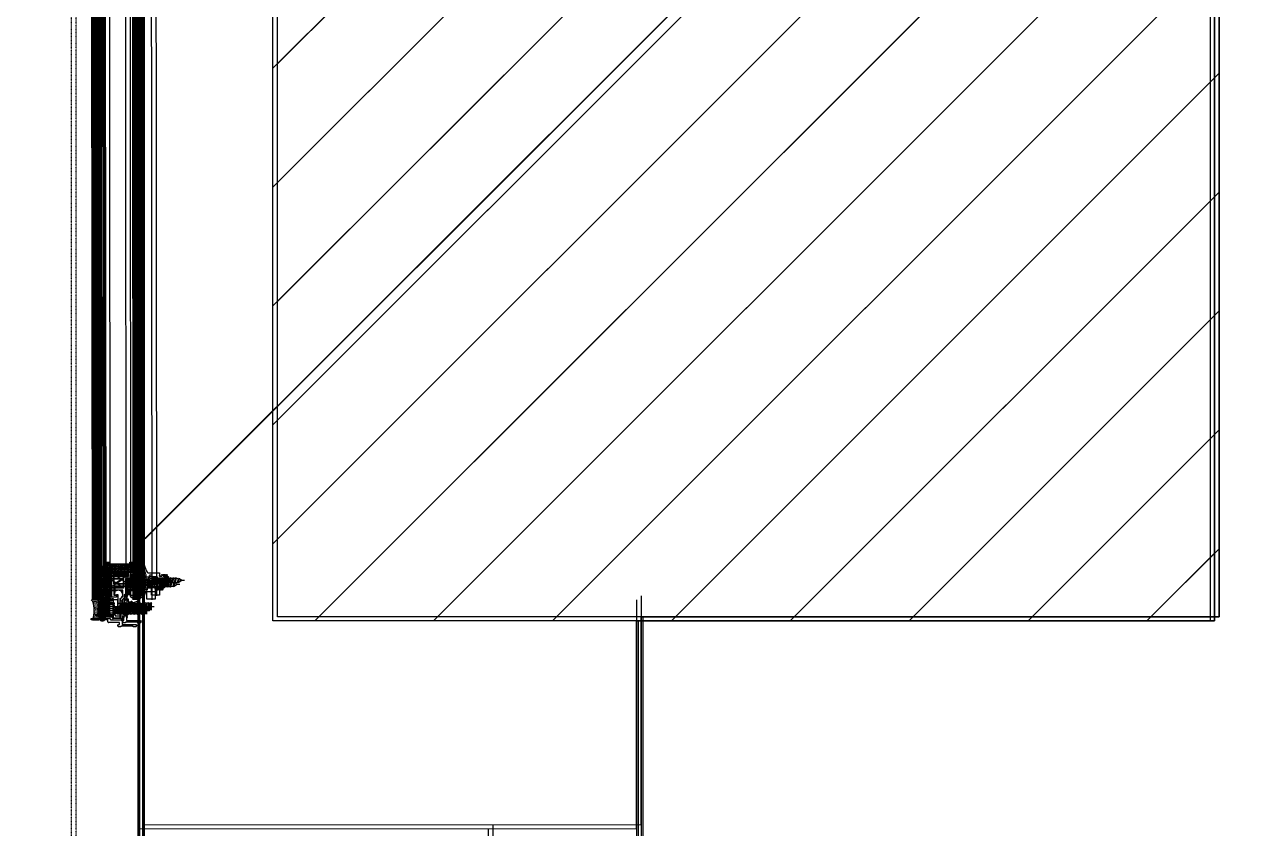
# Model space of a CAD drawing. Header units: inches. Extents: x 4821 to 127877, y 58012 to 433683.
# Drawn here: x 34344 to 35247, y 70521 to 71119 of the extents above; entities that cross this region are included whole.
import ezdxf

# ---------------------------------------------------------------- set-up
doc = ezdxf.new("R2010")
doc.units = ezdxf.units.IN
doc.header["$MEASUREMENT"] = 0
for name, pattern in [('$1$Center', [29.999999, 12, -6, 6, -6]), ('$1$DASHDOT', [25.4, 12.7, -6.35, 0, -6.35]), ('$1$DASHED', [19.05, 12.7, -6.35]), ('104-TYPICAL FLOOR$0$HIDDEN', [0.375, 0.25, -0.125])]:
    doc.linetypes.add(name, pattern=pattern)
for name, color, linetype in [('$1$ACC', 2, 'Continuous'), ('A-FURN-FIXD', 10, 'Continuous'), ('A-LIN-10', 8, 'Continuous'), ('A-WAL-CMU', 7, 'Continuous'), ('A-WALL', 53, 'Continuous'), ('A-WIN', 141, 'Continuous'), ('COL FISRT$0$COL GROUND$0$Cloums$0$A-COL-HAT', 8, 'Continuous'), ('COL FISRT$0$COL GROUND$0$Cloums$0$A-COL-RFC', 210, 'Continuous'), ('HA', 9, 'Continuous')]:
    doc.layers.add(name, color=color, linetype=linetype)

# ---------------------------------------------------------------- blocks, each defined once
blk = doc.blocks.new('COL FISRT')
at = {"layer": 'COL FISRT$0$COL GROUND$0$Cloums$0$A-COL-HAT'}
h = blk.add_hatch(dxfattribs=at)
h.set_pattern_fill('ANSI31', color=256, scale=500)
h.set_pattern_definition([(45, (1133289.88, -1550303.88), (-44.19417, 44.19417), [])])
h.paths.add_polyline_path([(1147002.91, -1535147.09), (1147702.91, -1535147.09), (1147702.91, -1535847.09), (1147002.91, -1535847.09)])
at = {"layer": 'COL FISRT$0$COL GROUND$0$Cloums$0$A-COL-RFC', "linetype": 'Continuous', "elevation": 0}
blk.add_lwpolyline([(1147702.91, -1535847.09), (1147002.91, -1535847.09), (1147002.91, -1535147.09), (1147702.91, -1535147.09)], close=True, dxfattribs=at)
blk = doc.blocks.new('$1$M6x25')
at = {"color": 2, "linetype": '$1$Center', "ltscale": 10}
blk.add_line((-7.77, 0), (26.88, 0), dxfattribs=at)
at = {"color": 71}
for p, q in [((-6, 4.5), (-6, -4.5)), ((0, 5), (-5.5, 5)), ((0, 5), (0, -5)), ((0.82, 2.34), (0, 2.34)), ((1.19, 3), (0.82, 2.34)), ((0.82, 2.34), (1.88, -2.34)), ((1.85, 2.34), (1.19, 3)), ((1.85, 2.34), (2.91, -2.34)), ((2.82, 2.34), (1.85, 2.34)), ((3.19, 3), (2.82, 2.34)), ((2.82, 2.34), (3.88, -2.34)), ((3.85, 2.34), (3.19, 3)), ((3.85, 2.34), (4.91, -2.34)), ((4.82, 2.34), (3.85, 2.34)), ((5.19, 3), (4.82, 2.34)), ((4.82, 2.34), (5.88, -2.34)), ((5.85, 2.34), (5.19, 3)), ((5.85, 2.34), (6.91, -2.34)), ((6.82, 2.34), (5.85, 2.34)), ((7.19, 3), (6.82, 2.34)), ((6.82, 2.34), (7.88, -2.34)), ((7.85, 2.34), (7.19, 3)), ((7.85, 2.34), (8.91, -2.34)), ((8.82, 2.34), (7.85, 2.34)), ((9.19, 3), (8.82, 2.34)), ((8.82, 2.34), (9.88, -2.34)), ((9.85, 2.34), (9.19, 3)), ((9.85, 2.34), (10.91, -2.34)), ((10.82, 2.34), (9.85, 2.34)), ((11.19, 3), (10.82, 2.34)), ((10.82, 2.34), (11.88, -2.34)), ((11.85, 2.34), (11.19, 3)), ((11.85, 2.34), (12.91, -2.34)), ((12.82, 2.34), (11.85, 2.34)), ((13.19, 3), (12.82, 2.34)), ((12.82, 2.34), (13.88, -2.34)), ((13.85, 2.34), (13.19, 3)), ((13.85, 2.34), (14.91, -2.34)), ((14.82, 2.34), (13.85, 2.34)), ((15.19, 3), (14.82, 2.34)), ((14.82, 2.34), (15.88, -2.34)), ((15.85, 2.34), (15.19, 3)), ((15.85, 2.34), (16.91, -2.34)), ((16.82, 2.34), (15.85, 2.34)), ((17.19, 3), (16.82, 2.34)), ((16.82, 2.34), (17.88, -2.34)), ((17.85, 2.34), (17.19, 3)), ((17.85, 2.34), (18.91, -2.34)), ((18.82, 2.34), (17.85, 2.34)), ((19.19, 3), (18.82, 2.34)), ((18.82, 2.34), (19.88, -2.34)), ((19.85, 2.34), (19.19, 3)), ((19.85, 2.34), (20.91, -2.34)), ((20.82, 2.34), (19.85, 2.34)), ((21.19, 3), (20.82, 2.34)), ((20.82, 2.34), (21.88, -2.34)), ((21.85, 2.34), (21.19, 3)), ((21.85, 2.34), (22.91, -2.34)), ((22.82, 2.34), (21.85, 2.34)), ((23.19, 3), (22.82, 2.34)), ((22.82, 2.34), (23.88, -2.34)), ((23.85, 2.34), (23.19, 3)), ((23.85, 2.34), (24.91, -2.34)), ((24.82, 2.34), (23.85, 2.34)), ((25, 2.66), (24.82, 2.34)), ((24.82, 2.34), (25, 1.56)), ((25, 2.66), (25, -2.34)), ((0, -5), (-5.5, -5)), ((1.88, -2.34), (0, -2.34)), ((1.88, -2.34), (2.54, -3)), ((2.54, -3), (2.91, -2.34)), ((2.91, -2.34), (3.88, -2.34)), ((3.88, -2.34), (4.54, -3)), ((4.54, -3), (4.91, -2.34)), ((4.91, -2.34), (5.88, -2.34)), ((5.88, -2.34), (6.54, -3)), ((6.54, -3), (6.91, -2.34)), ((6.91, -2.34), (7.88, -2.34)), ((7.88, -2.34), (8.54, -3)), ((8.54, -3), (8.91, -2.34)), ((8.91, -2.34), (9.88, -2.34)), ((9.88, -2.34), (10.54, -3)), ((10.54, -3), (10.91, -2.34)), ((10.91, -2.34), (11.88, -2.34)), ((11.88, -2.34), (12.54, -3)), ((12.54, -3), (12.91, -2.34)), ((12.91, -2.34), (13.88, -2.34)), ((13.88, -2.34), (14.54, -3)), ((14.54, -3), (14.91, -2.34)), ((14.91, -2.34), (15.88, -2.34)), ((15.88, -2.34), (16.54, -3)), ((16.54, -3), (16.91, -2.34)), ((16.91, -2.34), (17.88, -2.34)), ((17.88, -2.34), (18.54, -3)), ((18.54, -3), (18.91, -2.34)), ((18.91, -2.34), (19.88, -2.34)), ((19.88, -2.34), (20.54, -3)), ((20.54, -3), (20.91, -2.34)), ((20.91, -2.34), (21.88, -2.34)), ((21.88, -2.34), (22.54, -3)), ((22.54, -3), (22.91, -2.34)), ((22.91, -2.34), (23.88, -2.34)), ((23.88, -2.34), (24.54, -3)), ((24.54, -3), (24.91, -2.34)), ((24.91, -2.34), (25, -2.34))]:
    blk.add_line(p, q, dxfattribs=at)
at = {"color": 71, "linetype": '$1$DASHED', "ltscale": 100}
for p, q in [((-6, 2.89), (-3, 2.89)), ((-6, 1.44), (-3, 1.44)), ((-6, -1.44), (-3, -1.44)), ((-6, -2.89), (-3, -2.89))]:
    blk.add_line(p, q, dxfattribs=at)
at = {"color": 71}
for centre, start, end in [((-5.5, 4.5), 90, 180), ((-5.5, -4.5), 180, 270)]:
    blk.add_arc(centre, 0.5, start, end, dxfattribs=at)
at = {"color": 71, "linetype": '$1$DASHED', "ltscale": 100}
for centre, radius, start, end in [((-4.2, 2.17), 1.4, 329.0209, 30.9791), ((-8.11, 0), 5.31, 344.22219, 15.77781), ((-4.2, -2.17), 1.4, 329.0209, 30.9791)]:
    blk.add_arc(centre, radius, start, end, dxfattribs=at)
blk = doc.blocks.new('nn win')
for points in [[(1073782.32, -1333384.73, 0.506094), (1073772.73, -1333379.14), (1073772.73, -1333381.77), (1073761.42, -1333381.77), (1073761.42, -1333384.73)], [(1074343.15, -1333384.71, -0.506094), (1074352.73, -1333379.12), (1074352.73, -1333381.76), (1074364.05, -1333381.76), (1074364.05, -1333384.71)], [(1073782.32, -1333396.73, -0.506094), (1073772.73, -1333402.32), (1073772.73, -1333399.68), (1073761.42, -1333399.68), (1073761.42, -1333396.73)], [(1074343.15, -1333396.71, 0.506094), (1074352.73, -1333402.3), (1074352.73, -1333399.66), (1074364.05, -1333399.66), (1074364.05, -1333396.71)]]:
    blk.add_hatch(color=2).paths.add_polyline_path(points)
at = {"color": 2}
for p, q in [((1073652.73, -1333363.23, -517.49), (1073642.73, -1333363.23, -517.49)), ((1074472.73, -1333363.21, -517.49), (1074482.73, -1333363.21, -517.49)), ((1073642.73, -1333473.23, -517.49), (1073652.73, -1333473.23, -517.49)), ((1074482.73, -1333473.21, -517.49), (1074472.73, -1333473.21, -517.49))]:
    blk.add_line(p, q, dxfattribs=at)
for p, q in [((1074352.73, -1333363.21, 517.48), (1073772.73, -1333363.23, -517.49)), ((1073772.73, -1333418.23, -517.49), (1074352.73, -1333418.21, 517.48)), ((1074432.73, -1333473.21, 703.03), (1073692.73, -1333473.23, -517.49))]:
    blk.add_line(p, q)
at = {"color": 2, "elevation": 1034.97}
for points in [[(1073652.73, -1333473.23), (1073692.73, -1333473.23), (1073692.73, -1333363.23), (1073692.73, -1333363.23), (1073692.73, -1333363.23), (1073652.73, -1333363.23)], [(1074472.73, -1333473.21), (1074432.73, -1333473.21), (1074432.73, -1333363.21), (1074432.73, -1333363.21), (1074432.73, -1333363.21), (1074472.73, -1333363.21)]]:
    blk.add_lwpolyline(points, close=True, dxfattribs=at)
at = {"color": 2}
for points, elevation in [([(1073772.73, -1333384.73), (1073772.73, -1333363.23), (1073692.73, -1333363.23), (1073692.73, -1333418.23), (1073772.73, -1333418.23), (1073772.73, -1333396.73)], -517.49), ([(1074352.73, -1333384.71), (1074352.73, -1333363.21), (1074432.73, -1333363.21), (1074432.73, -1333418.21), (1074352.73, -1333418.21), (1074352.73, -1333396.71)], 517.48)]:
    blk.add_lwpolyline(points, dxfattribs=dict(at, elevation=elevation))
at = {"color": 9, "elevation": 1034.97}
for points in [[(1073657.73, -1333468.23), (1073687.73, -1333468.23), (1073687.73, -1333368.23), (1073657.73, -1333368.23)], [(1074467.73, -1333468.21), (1074437.73, -1333468.21), (1074437.73, -1333368.21), (1074467.73, -1333368.21)]]:
    blk.add_lwpolyline(points, close=True, dxfattribs=at)
at = {"color": 9}
for points, elevation in [([(1073768.23, -1333384.73), (1073768.23, -1333367.73), (1073697.23, -1333367.73), (1073697.23, -1333413.73), (1073768.23, -1333413.73), (1073768.23, -1333396.73)], -517.49), ([(1074357.23, -1333384.71), (1074357.23, -1333367.71), (1074428.23, -1333367.71), (1074428.23, -1333413.71), (1074357.23, -1333413.71), (1074357.23, -1333396.71)], 517.48)]:
    blk.add_lwpolyline(points, dxfattribs=dict(at, elevation=elevation))
at = {"color": 2, "elevation": 1034.97}
for points in [[(1073782.32, -1333384.73, 0.506094), (1073772.73, -1333379.14), (1073772.73, -1333381.77), (1073761.42, -1333381.77), (1073761.42, -1333384.73)], [(1074343.15, -1333384.71, -0.506094), (1074352.73, -1333379.12), (1074352.73, -1333381.76), (1074364.05, -1333381.76), (1074364.05, -1333384.71)], [(1073782.32, -1333396.73, -0.506094), (1073772.73, -1333402.32), (1073772.73, -1333399.68), (1073761.42, -1333399.68), (1073761.42, -1333396.73)], [(1074343.15, -1333396.71, 0.506094), (1074352.73, -1333402.3), (1074352.73, -1333399.66), (1074364.05, -1333399.66), (1074364.05, -1333396.71)]]:
    blk.add_lwpolyline(points, format="xyb", close=True, dxfattribs=at)
at = {"elevation": 1034.97}
blk.add_lwpolyline([(1073751.42, -1333396.73), (1074374.05, -1333396.71), (1074374.05, -1333384.71), (1073751.42, -1333384.73)], close=True, dxfattribs=at)
blk = doc.blocks.new('kr')
at = {"layer": 'A-LIN-10', "linetype": '104-TYPICAL FLOOR$0$HIDDEN', "ltscale": 0.4}
blk.add_line((1023757.47, -1333195.01), (1020421.59, -1333195.01, 0), dxfattribs=at)
blk = doc.blocks.new('$1$joint silicone 2')
h = blk.add_hatch()
h.set_pattern_fill('AR-SAND', color=11, scale=0.3)
h.set_pattern_definition([(37.5, (18049.9647, 8866.313), (-0.018898007, 0.578047131), [0, -0.456, 0, -0.51, 0, -0.4875]), (7.5, (18049.9647, 8866.313), (0.530933012, 0.84664382), [0, -0.246, 0, -0.411, 0, -0.1575]), (327.5, (18049.5957, 8866.313), (0.934242559, 0.001697716), [0, -0.15, 0, -0.54, 0, -0.705]), (317.5, (18049.5957, 8866.313), (0.90183798, 0.26330267), [0, -0.075, 0, -0.354, 0, -0.405])])
edge = h.paths.add_edge_path()
edge.add_line((-6.23, 1.18), (-6.21, 1.17))
edge.add_line((-6.21, 1.17), (-5.75, 0.91))
edge.add_line((-5.75, 0.91), (-5.19, 0.68))
edge.add_line((-5.19, 0.68), (-4.55, 0.49))
edge.add_line((-4.55, 0.49), (-3.83, 0.33))
edge.add_line((-3.83, 0.33), (-3.05, 0.21))
edge.add_line((-3.05, 0.21), (-2.21, 0.11))
edge.add_line((-2.21, 0.11), (-1.35, 0.05))
edge.add_line((-1.35, 0.05), (-0.45, 0.01))
edge.add_line((-0.45, 0.01), (0.45, -0.01))
edge.add_line((0.45, -0.01), (1.36, 0.01))
edge.add_line((1.36, 0.01), (2.25, 0.05))
edge.add_line((2.25, 0.05), (3.12, 0.11))
edge.add_line((3.12, 0.11), (3.95, 0.21))
edge.add_line((3.95, 0.21), (4.73, 0.33))
edge.add_line((4.73, 0.33), (5.45, 0.49))
edge.add_line((5.45, 0.49), (6.1, 0.68))
edge.add_line((6.1, 0.68), (6.66, 0.91))
edge.add_line((6.66, 0.91), (7.12, 1.17))
edge.add_line((7.12, 1.17), (7.13, 1.18))
edge.add_line((7.13, 1.18), (7.45, 0.83))
edge.add_line((7.45, 0.83), (7.45, -4.17))
edge.add_arc((0.45, -28.17), 25, 73.7398, 106.2602)
edge.add_line((-6.55, -4.17), (-6.55, 0.83))
edge.add_line((-6.55, 0.83), (-6.23, 1.18))
at = {"color": 11}
blk.add_lwpolyline([(-6.23, 1.18), (-6.21, 1.17), (-5.75, 0.91), (-5.19, 0.68), (-4.55, 0.49), (-3.83, 0.33), (-3.05, 0.21), (-2.21, 0.11), (-1.35, 0.05), (-0.45, 0.01), (0.45, -0.01), (1.36, 0.01), (2.25, 0.05), (3.12, 0.11), (3.95, 0.21), (4.73, 0.33), (5.45, 0.49), (6.1, 0.68), (6.66, 0.91), (7.12, 1.17), (7.13, 1.18), (7.45, 0.83), (7.45, -4.17, 0.142857), (-6.55, -4.17), (-6.55, 0.83)], format="xyb", close=True, dxfattribs=at)
blk = doc.blocks.new('$1$butile2')
h = blk.add_hatch(color=11)
h.dxf.hatch_style = 1
h.paths.add_polyline_path([(9.3, 0.2), (0, 0.2), (0, 0), (9.3, 0)])
at = {"color": 11}
blk.add_lwpolyline([(9.3, 0.2), (0, 0.2), (0, 0), (9.3, 0)], close=True, dxfattribs=at)
blk = doc.blocks.new('$1$inner silicone')
h = blk.add_hatch()
h.set_pattern_fill('DOTS', scale=4)
h.paths.add_polyline_path([(12.2, 0), (12.2, -0.2), (12.2, -4), (0, -4, 0.23607), (0, 0)])
at = {"color": 7}
blk.add_line((12.2, -0.2), (12.2, 0), dxfattribs=at)
blk.add_arc((-4, -2), 4.47, 333.43473, 26.56527, dxfattribs=at)
blk = doc.blocks.new('$1$outer silicone')
h = blk.add_hatch()
h.set_pattern_fill('DOTS', scale=4)
h.paths.add_polyline_path([(16.7, 0), (16.7, -5.8), (16.7, -6), (0, -6, 0.293351), (0, 0)])
at = {"color": 7}
blk.add_line((16.7, -5.8), (16.7, -6), dxfattribs=at)
blk.add_arc((-4.67, -3), 5.55, 327.30183, 32.69817, dxfattribs=at)
blk = doc.blocks.new('$1$GTSY500112')
at = {"layer": 'A-FURN-FIXD'}
blk.add_lwpolyline([(5.93, -11.75, 0.57735), (5.07, -11.75, -1), (4.2, -11.25), (4.49, -10.75, 0.965781), (3.64, -10.22, -0.138673), (1.56, -11.98, -1.037842), (1.37, -11.52, 0.283592), (2.23, -10.43, -0.584426), (2.31, -10.4, 1.39494), (2.44, -10), (1.75, -10, 0.111575), (1.32, -10.1, -0.09543), (-6.01, -12, -0.91232), (-6.08, -11.51, 0.076551), (-0.47, -9.14, 0.260148), (0, -8.29), (0, 0), (1.56, 0), (2.11, -0.24), (2.45, 0.05), (2.45, 1.67), (1.96, 1.89), (1.81, 2.1), (1.92, 2.38), (3.29, 3.53), (5.21, 3.03), (5.79, 3.03), (7.71, 3.53), (9.08, 2.38), (9.19, 2.1), (9.03, 1.89), (8.55, 1.67), (8.55, 0.05), (8.88, -0.24), (9.44, 0), (11, 0), (11, -8.29, 0.260148), (11.47, -9.14, 0.076551), (17.08, -11.51, -0.91232), (17, -12, -0.09543), (9.68, -10.1, 0.111575), (9.25, -10), (8.55, -10, 1.39494), (8.69, -10.4, -0.584426), (8.77, -10.43, 0.283592), (9.62, -11.52, -1.037842), (9.43, -11.98, -0.138673), (7.36, -10.22, 0.965781), (6.51, -10.75), (6.8, -11.25, -1)], format="xyb", close=True, dxfattribs=at)
for points in [[(4.13, -0.07), (3.64, 0.42), (3.64, 1.47), (4.13, 1.96), (6.87, 1.96), (7.36, 1.47), (7.36, 0.42), (6.87, -0.07)], [(4.01, -1.58), (4.5, -2.07), (4.5, -7.11), (4.01, -7.6), (3.19, -7.6), (2.7, -7.11), (2.7, -2.07), (3.19, -1.58)], [(7.81, -7.6), (6.99, -7.6), (6.5, -7.11), (6.5, -2.07), (6.99, -1.58), (7.81, -1.58), (8.3, -2.07), (8.3, -7.11)]]:
    blk.add_lwpolyline(points, close=True, dxfattribs=at)
blk = doc.blocks.new('$1$GTSY500502')
at = {"color": 151}
blk.add_lwpolyline([(-1.78, 2.38, -0.668179), (-2.07, 1.7), (-2.35, 1.7), (-2.35, 0), (-2.01, -0.29), (-1.68, 0), (0, 0), (0, -0.49), (-1, -0.49), (-1, -0.99), (1.91, -0.99, 0.15392), (2.48, -0.81, -0.807191), (2.77, -1.07, -0.191853), (2.18, -1.52, -0.072848), (0.68, -1.72), (0, -1.72), (0, -3), (-2.5, -3), (-2.5, -2.5, 0.414214), (-2.8, -2.2), (-8.2, -2.2, 0.414214), (-8.5, -2.5), (-8.5, -3), (-11, -3), (-11, -1.72), (-11.68, -1.72, -0.072848), (-13.18, -1.52, -0.191853), (-13.77, -1.07, -0.807191), (-13.48, -0.81, 0.15392), (-12.91, -0.99), (-10, -0.99), (-10, -0.49), (-11, -0.49), (-11, 0), (-9.32, 0), (-8.99, -0.29), (-8.65, 0), (-8.65, 1.7), (-8.93, 1.7, -0.668179), (-9.22, 2.38), (-7.8, 3.8), (-3.2, 3.8)], format="xyb", close=True, dxfattribs=at)
blk.add_lwpolyline([(-3.64, 0.49), (-4.13, 0), (-6.87, 0), (-7.36, 0.49), (-7.36, 1.47), (-6.87, 1.96), (-4.13, 1.96), (-3.64, 1.47)], close=True, dxfattribs=at)
blk = doc.blocks.new('$1$RHS4.2x22')
at = {"layer": 'A-FURN-FIXD', "linetype": '$1$DASHDOT'}
blk.add_line((4.78, 0), (-24, 0), dxfattribs=at)
at = {"layer": 'A-FURN-FIXD'}
for p, q in [((-22, 0), (-20.26, 1.09)), ((-19.72, -1.3), (-22, 0)), ((-19.98, 1.61), (-20.26, 1.09)), ((-19.72, -1.3), (-20.26, 1.09)), ((-19.45, 1.09), (-19.98, 1.61)), ((-18.23, 1.58), (-19.45, 1.09)), ((-18.91, -1.3), (-19.45, 1.09)), ((-17.85, 2.1), (-18.13, 1.58)), ((-17.42, -1.58), (-18.13, 1.58)), ((-17.33, 1.58), (-17.85, 2.1)), ((-16.14, 1.58), (-17.33, 1.58)), ((-16.61, -1.58), (-17.33, 1.58)), ((-15.85, 2.1), (-16.14, 1.58)), ((-15.42, -1.58), (-16.14, 1.58)), ((-15.33, 1.58), (-15.85, 2.1)), ((-14.61, -1.58), (-15.33, 1.58)), ((-14.14, 1.58), (-15.33, 1.58)), ((-13.85, 2.1), (-14.14, 1.58)), ((-13.43, -1.58), (-14.14, 1.58)), ((-13.33, 1.58), (-13.85, 2.1)), ((-12.62, -1.58), (-13.33, 1.58)), ((-12.14, 1.58), (-13.33, 1.58)), ((-11.86, 2.1), (-12.14, 1.58)), ((-11.43, -1.58), (-12.14, 1.58)), ((-11.33, 1.58), (-11.86, 2.1)), ((-10.62, -1.58), (-11.33, 1.58)), ((-10.15, 1.58), (-11.33, 1.58)), ((-9.86, 2.1), (-10.15, 1.58)), ((-9.43, -1.58), (-10.15, 1.58)), ((-9.86, 2.1), (-9.34, 1.58)), ((-8.62, -1.58), (-9.34, 1.58)), ((-8.15, 1.58), (-9.34, 1.58)), ((-7.86, 2.1), (-8.15, 1.58)), ((-7.43, -1.58), (-8.15, 1.58)), ((-7.34, 1.58), (-7.86, 2.1)), ((-6.63, -1.58), (-7.34, 1.58)), ((-6.15, 1.58), (-7.34, 1.58)), ((-5.86, 2.1), (-6.15, 1.58)), ((-5.44, -1.58), (-6.15, 1.58)), ((-5.34, 1.58), (-5.86, 2.1)), ((-4.63, -1.58), (-5.34, 1.58)), ((-4.15, 1.58), (-5.34, 1.58)), ((-3.87, 2.1), (-4.15, 1.58)), ((-3.44, -1.58), (-4.15, 1.58)), ((-3.44, -1.58), (-4.15, 1.58)), ((-3.34, 1.58), (-3.87, 2.1)), ((-2.63, -1.58), (-3.34, 1.58)), ((-2.16, 1.58), (-3.34, 1.58)), ((-1.87, 2.1), (-2.16, 1.58)), ((-1.44, -1.58), (-2.16, 1.58)), ((-1.35, 1.58), (-1.87, 2.1)), ((-0.63, -1.58), (-1.35, 1.58)), ((-0.16, 1.58), (-1.35, 1.58)), ((0, 1.87), (-0.16, 1.58)), ((0, 0.87), (-0.16, 1.58)), ((1.42, 4.1), (0, 4.1)), ((0, -4.1), (0, 4.1)), ((3.05, 0.46), (2.04, 0.46)), ((2.04, -0.46), (2.04, 0.46)), ((-19.72, -1.3), (-19.2, -1.82)), ((-19.2, -1.82), (-18.91, -1.3)), ((-17.42, -1.58), (-18.91, -1.3)), ((-17.42, -1.58), (-16.9, -2.1)), ((-16.9, -2.1), (-16.61, -1.58)), ((-15.42, -1.58), (-16.61, -1.58)), ((-15.42, -1.58), (-14.9, -2.1)), ((-14.9, -2.1), (-14.61, -1.58)), ((-13.43, -1.58), (-14.61, -1.58)), ((-13.43, -1.58), (-12.9, -2.1)), ((-12.9, -2.1), (-12.62, -1.58)), ((-11.43, -1.58), (-12.62, -1.58)), ((-11.43, -1.58), (-10.91, -2.1)), ((-10.91, -2.1), (-10.62, -1.58)), ((-9.43, -1.58), (-10.62, -1.58)), ((-9.43, -1.58), (-8.91, -2.1)), ((-8.91, -2.1), (-8.62, -1.58)), ((-7.43, -1.58), (-8.62, -1.58)), ((-7.43, -1.58), (-6.91, -2.1)), ((-6.91, -2.1), (-6.63, -1.58)), ((-5.44, -1.58), (-6.63, -1.58)), ((-5.44, -1.58), (-4.91, -2.1)), ((-4.91, -2.1), (-4.63, -1.58)), ((-3.44, -1.58), (-4.63, -1.58)), ((-3.44, -1.58), (-2.92, -2.1)), ((-2.92, -2.1), (-2.63, -1.58)), ((-1.44, -1.58), (-2.63, -1.58)), ((-1.44, -1.58), (-0.92, -2.1)), ((-0.92, -2.1), (-0.63, -1.58)), ((0, -1.58), (-0.63, -1.58)), ((1.42, -4.1), (0, -4.1)), ((3.05, -0.46), (2.04, -0.46))]:
    blk.add_line(p, q, dxfattribs=at)
for centre, start, end in [((-5.01, -0.91), 9.62942, 37.90566), ((-5.01, 0.91), 322.09434, 350.37058)]:
    blk.add_arc(centre, 8.15, start, end, dxfattribs=at)
blk = doc.blocks.new('FIRST SLAB EDGE')
at = {"extrusion": (-5.69003e-07, 1.56101e-06, 1)}
h = blk.add_hatch(dxfattribs=at)
h.set_pattern_fill('HEX', color=140, scale=3, angle=179.01621)
h.set_pattern_definition([(179.01620899, (636844.3996, -1337696.1835), (-0.011151949, -0.6494233088), [0.375, -0.75]), (299.01620899, (636844.3996, -1337696.1835), (0.56799305774, 0.3150537833), [0.375, -0.75]), (239.01620899, (636844.02466, -1337696.17706), (0.55684110875, -0.3343695255), [0.375, -0.75])])
edge = h.paths.add_edge_path()
edge.add_line((1147489.44, -1740124.68), (1147489.44, -1740128.93))
edge.add_arc((1147489.14, -1740128.93), 0.3, 1034.99978, 1079.99978, ccw=False)
edge.add_line((1147489.35, -1740129.14), (1147488.2, -1740130.29))
edge.add_arc((1147487.99, -1740130.08), 0.3, 989.99978, 1034.99978, ccw=False)
edge.add_line((1147487.99, -1740130.38), (1147471.99, -1740130.38))
edge.add_arc((1147471.99, -1740130.08), 0.3, 944.99978, 989.99978, ccw=False)
edge.add_line((1147471.78, -1740130.29), (1147470.63, -1740129.14))
edge.add_arc((1147470.84, -1740128.93), 0.3, 899.99978, 944.99978, ccw=False)
edge.add_line((1147470.54, -1740128.93), (1147470.54, -1740124.68))
edge.add_arc((1147470.84, -1740124.68), 0.3, 809.99978, 899.99978, ccw=False)
edge.add_line((1147470.84, -1740124.38), (1147489.14, -1740124.38))
edge.add_arc((1147489.14, -1740124.68), 0.3, 1079.99978, 1169.99978, ccw=False)
h = blk.add_hatch(dxfattribs=at)
h.set_pattern_fill('ANSI32', angle=179.01621)
h.set_pattern_definition([(224.016208986, (622690.8999, -1344893.7018), (0.2605731915, -0.26967871972), []), (224.016208986, (622690.72316, -1344893.69878), (0.2605731915, -0.26967871972), [])])
h.paths.add_polyline_path([(1147515.69, -1740140.63), (1147515.69, -1740139.13), (1147516.69, -1740139.13), (1147516.69, -1740136.68), (1147516.99, -1740136.38), (1147516.69, -1740136.08), (1147516.69, -1740133.63), (1147515.69, -1740133.63), (1147515.69, -1740132.13), (1147511.19, -1740132.13), (1147511.19, -1740133.13), (1147510.59, -1740133.13), (1147509.69, -1740132.23), (1147509.69, -1740132.44), (1147509.45, -1740132.99), (1147509.74, -1740133.32), (1147511.36, -1740133.32), (1147511.58, -1740132.84), (1147511.79, -1740132.69), (1147512.07, -1740132.79), (1147513.22, -1740134.16), (1147512.72, -1740136.09), (1147512.72, -1740136.66), (1147513.22, -1740138.59), (1147512.07, -1740139.96), (1147511.79, -1740140.06), (1147511.58, -1740139.91), (1147511.36, -1740139.42), (1147509.74, -1740139.42), (1147509.45, -1740139.76), (1147509.69, -1740140.31), (1147509.69, -1740140.53), (1147510.59, -1740139.63), (1147511.19, -1740139.63), (1147511.19, -1740140.63)])
at = {"ltscale": 0.5, "extrusion": (-5.69003e-07, 1.56101e-06, 1)}
h = blk.add_hatch(dxfattribs=at)
h.set_pattern_fill('ANSI38', color=21, scale=5, angle=179.01621, style=0)
h.set_pattern_definition([(224.01620899, (630235.1728, -1352179.8595), (0.4342886525, -0.44946453287), []), (314.01620899, (630235.1728, -1352179.8595), (1.3180418379, -0.4646404132), [1.5625, -0.9375])])
h.paths.add_polyline_path([(1147468.37, -1740162.08), (1147468.63, -1740162.55), (1147468.92, -1740162.92), (1147469.24, -1740163.2), (1147469.57, -1740163.41), (1147469.91, -1740163.54), (1147470.25, -1740163.61), (1147470.59, -1740163.62), (1147470.93, -1740163.59), (1147471.24, -1740163.5), (1147471.54, -1740163.38), (1147471.82, -1740163.23), (1147472.06, -1740163.05), (1147472.28, -1740162.86), (1147472.47, -1740162.65), (1147472.62, -1740162.43), (1147472.73, -1740162.21), (1147472.8, -1740161.99), (1147472.84, -1740161.77), (1147472.84, -1740161.54), (1147472.83, -1740161.3), (1147472.79, -1740161.03), (1147472.75, -1740160.74), (1147472.7, -1740160.41), (1147472.66, -1740160.04), (1147472.62, -1740159.62), (1147472.59, -1740159.17), (1147472.57, -1740158.67), (1147472.56, -1740158.15), (1147472.55, -1740157.6), (1147472.55, -1740157.04), (1147472.55, -1740156.46), (1147472.55, -1740155.88), (1147472.55, -1740155.3), (1147472.55, -1740154.72), (1147472.55, -1740154.16), (1147472.56, -1740153.61), (1147472.57, -1740153.09), (1147472.59, -1740152.59), (1147472.62, -1740152.14), (1147472.66, -1740151.72), (1147472.7, -1740151.35), (1147472.75, -1740151.02), (1147472.79, -1740150.73), (1147472.83, -1740150.46), (1147472.84, -1740150.22), (1147472.84, -1740149.99), (1147472.8, -1740149.77), (1147472.73, -1740149.55), (1147472.62, -1740149.33), (1147472.47, -1740149.11), (1147472.28, -1740148.9), (1147472.06, -1740148.71), (1147471.82, -1740148.53), (1147471.54, -1740148.38), (1147471.24, -1740148.26), (1147470.93, -1740148.17), (1147470.59, -1740148.14), (1147470.25, -1740148.15), (1147469.91, -1740148.22), (1147469.57, -1740148.35), (1147469.24, -1740148.56), (1147468.92, -1740148.84), (1147468.63, -1740149.21), (1147468.37, -1740149.68), (1147468.15, -1740150.24), (1147467.95, -1740150.88), (1147467.8, -1740151.6), (1147467.67, -1740152.38), (1147467.58, -1740153.21), (1147467.51, -1740154.08), (1147467.47, -1740154.97), (1147467.46, -1740155.88), (1147467.47, -1740156.79), (1147467.51, -1740157.68), (1147467.58, -1740158.55), (1147467.67, -1740159.38), (1147467.8, -1740160.16), (1147467.95, -1740160.88), (1147468.15, -1740161.52)])
at = {"layer": '$1$ACC', "color": 101, "extrusion": (-5.69003e-07, 1.56101e-06, 1), "elevation": 1205.91}
for points in [[(1147489.44, -1740124.08, -0.414214), (1147489.74, -1740124.38), (1147489.74, -1740129.06, -0.198912), (1147489.65, -1740129.27), (1147488.33, -1740130.59, -0.198912), (1147488.12, -1740130.68), (1147471.86, -1740130.68, -0.198912), (1147471.65, -1740130.59), (1147470.33, -1740129.27, -0.198912), (1147470.24, -1740129.06), (1147470.24, -1740124.38, -0.414214), (1147470.54, -1740124.08)], [(1147489.44, -1740124.68), (1147489.44, -1740128.93, -0.198912), (1147489.35, -1740129.14), (1147488.2, -1740130.29, -0.198912), (1147487.99, -1740130.38), (1147471.99, -1740130.38, -0.198912), (1147471.78, -1740130.29), (1147470.63, -1740129.14, -0.198912), (1147470.54, -1740128.93), (1147470.54, -1740124.68, -0.414214), (1147470.84, -1740124.38), (1147489.14, -1740124.38, -0.414214)]]:
    blk.add_lwpolyline(points, format="xyb", close=True, dxfattribs=at)
at = {"color": 165, "linetype": 'Continuous', "extrusion": (-5.69003e-07, -1.56101e-06, 1)}
for p, q in [((1147462.28, -1739307.87, 1209.28), (1147462.88, -1740147.87, 1209.28)), ((1147463.28, -1739306.87, 1209.28), (1147463.88, -1740147.87, 1209.28)), ((1147464.28, -1739306.86, 1209.28), (1147464.88, -1740147.87, 1209.28)), ((1147465.28, -1739306.86, 1209.28), (1147465.88, -1740147.87, 1209.28)), ((1147466.28, -1739306.86, 1209.28), (1147466.88, -1740147.87, 1209.28)), ((1147467.28, -1739306.86, 1209.28), (1147467.88, -1740147.87, 1209.28)), ((1147468.28, -1739306.86, 1209.28), (1147468.88, -1740147.87, 1209.28)), ((1147492.68, -1739311.36, 1209.28), (1147493.28, -1740147.87, 1209.28)), ((1147493.68, -1739311.36, 1209.28), (1147494.28, -1740147.87, 1209.28)), ((1147494.68, -1739311.36, 1209.28), (1147495.28, -1740147.87, 1209.28)), ((1147495.68, -1739311.36, 1209.28), (1147496.28, -1740147.87, 1209.28)), ((1147496.68, -1739311.36, 1209.28), (1147497.28, -1740147.87, 1209.28)), ((1147497.68, -1739311.36, 1209.28), (1147498.28, -1740147.87, 1209.28))]:
    blk.add_line(p, q, dxfattribs=at)
at = {"color": 31, "extrusion": (-5.69003e-07, -1.56101e-06, 1)}
blk.add_line((1147469.08, -1739332.86, 1209.28), (1147469.67, -1740147.87, 1209.28), dxfattribs=at)
at = {"color": 16, "linetype": 'Continuous', "extrusion": (-5.69003e-07, 1.56101e-06, 1)}
blk.add_line((1147491.49, -1740122.88, 1209.28), (1147491.69, -1740122.88, 1209.28), dxfattribs=at)
at = {"color": 52, "extrusion": (-5.69003e-07, 1.56101e-06, 1)}
for p, q in [((1147485.99, -1740139.08, 1209.28), (1147475.99, -1740132.38, 1209.28)), ((1147475.99, -1740139.08, 1209.28), (1147485.99, -1740132.38, 1209.28))]:
    blk.add_line(p, q, dxfattribs=at)
at = {"color": 165, "linetype": 'Continuous', "extrusion": (-5.69003e-07, 1.56101e-06, 1)}
for p, q in [((1147491.69, -1740144.38, 1209.28), (1147497.69, -1740144.38, 1209.28)), ((1147463.29, -1740148.87, 1209.28), (1147462.29, -1740147.87, 1209.28)), ((1147468.29, -1740148.88, 1209.28), (1147463.29, -1740148.87, 1209.28)), ((1147468.29, -1740148.88, 1209.28), (1147463.29, -1740148.88, 1209.28))]:
    blk.add_line(p, q, dxfattribs=at)
at = {"color": 7, "extrusion": (-5.69003e-07, 1.56101e-06, 1)}
blk.add_line((1147468.29, -1740148.88, 1209.28), (1147468.64, -1740149.2, 1209.28), dxfattribs=at)
blk.add_line((1147468.29, -1740148.88, 1209.28), (1147468.64, -1740149.2, 1209.28), dxfattribs=at)
at = {"color": 31, "extrusion": (-5.69003e-07, -1.56101e-06, 1), "elevation": 1211.35}
for points in [[(1147506.68, -1739324.85), (1147507.28, -1740147.87)], [(1147473.07, -1740147.87), (1147472.48, -1739332.85)], [(1147487.48, -1739331.65), (1147488.07, -1740147.87)]]:
    blk.add_lwpolyline(points, dxfattribs=at)
at = {"color": 16, "linetype": 'Continuous', "extrusion": (-5.69003e-07, 1.56101e-06, 1), "elevation": 1205.91}
blk.add_lwpolyline([(1147485.28, -1740147.9, 0.198912), (1147484.99, -1740148.61), (1147484.99, -1740148.88), (1147483.99, -1740148.88), (1147483.99, -1740147.08), (1147485.69, -1740145.38), (1147485.69, -1740140.78), (1147475.79, -1740140.78), (1147475.79, -1740147.38), (1147477.69, -1740147.38), (1147477.69, -1740148.88), (1147474.29, -1740148.88), (1147474.29, -1740132.18), (1147468.49, -1740132.18), (1147468.49, -1740122.88), (1147472.49, -1740122.88), (1147472.49, -1740123.88), (1147469.99, -1740123.88), (1147469.99, -1740130.68), (1147489.99, -1740130.68), (1147489.99, -1740123.88), (1147487.49, -1740123.88), (1147487.49, -1740122.88), (1147491.49, -1740122.88), (1147491.49, -1740132.18), (1147487.69, -1740132.18), (1147487.69, -1740144.38), (1147487.19, -1740144.38), (1147487.19, -1740145.38, -0.198912), (1147486.75, -1740146.44)], format="xyb", close=True, dxfattribs=at)
blk.add_lwpolyline([(1147486.19, -1740132.18), (1147486.19, -1740139.28), (1147475.79, -1740139.28), (1147475.79, -1740132.18)], close=True, dxfattribs=at)
at = {"color": 52, "extrusion": (-5.69003e-07, 1.56101e-06, 1), "elevation": 1205.91}
blk.add_lwpolyline([(1147485.99, -1740132.38), (1147485.99, -1740139.08), (1147475.99, -1740139.08), (1147475.99, -1740132.38)], close=True, dxfattribs=at)
at = {"color": 21, "linetype": 'Continuous', "extrusion": (-5.69003e-07, 1.56101e-06, 1), "elevation": 1205.91}
blk.add_lwpolyline([(1147492.49, -1740146.18, -0.414214), (1147491.49, -1740145.18), (1147491.49, -1740143.78), (1147491.49, -1740143.78), (1147491.49, -1740142.38), (1147491.49, -1740142.38), (1147491.49, -1740141.48, 0.414214), (1147490.79, -1740140.78), (1147489.19, -1740140.78), (1147489.19, -1740132.38), (1147487.89, -1740132.38), (1147487.89, -1740142.38), (1147487.89, -1740142.38), (1147487.89, -1740143.78), (1147487.89, -1740143.78), (1147487.89, -1740146.98, 0.414214), (1147490.89, -1740149.98), (1147492.57, -1740149.98, 0.231514), (1147498.68, -1740146.99, 0.624419), (1147498.29, -1740146.18)], format="xyb", close=True, dxfattribs=at)
at = {"color": 7, "extrusion": (-5.69003e-07, 1.56101e-06, 1), "elevation": 1205.91}
blk.add_lwpolyline([(1147480.71, -1740141.28), (1147477.9, -1740141.28, 1.010051), (1147476.49, -1740142.69), (1147476.49, -1740145.47, 1.010051), (1147477.9, -1740146.88), (1147478.69, -1740146.88), (1147478.69, -1740161.38), (1147483.69, -1740161.38), (1147483.69, -1740147.03, 1.08744)], format="xyb", close=True, dxfattribs=at)
at = {"color": 31, "extrusion": (-5.69003e-07, 1.56101e-06, 1), "elevation": 1205.91}
blk.add_lwpolyline([(1147509.69, -1740141.88), (1147509.69, -1740147.38), (1147503.69, -1740147.38), (1147503.69, -1740141.88)], dxfattribs=at)
at = {"color": 21, "extrusion": (-5.69003e-07, 1.56101e-06, 1)}
blk.add_lwpolyline([(1147468.37, -1740162.08), (1147468.63, -1740162.55), (1147468.92, -1740162.92), (1147469.24, -1740163.2), (1147469.57, -1740163.41), (1147469.91, -1740163.54), (1147470.25, -1740163.61), (1147470.59, -1740163.62), (1147470.93, -1740163.59), (1147471.24, -1740163.5), (1147471.54, -1740163.38), (1147471.82, -1740163.23), (1147472.06, -1740163.05), (1147472.28, -1740162.86), (1147472.47, -1740162.65), (1147472.62, -1740162.43), (1147472.73, -1740162.21), (1147472.8, -1740161.99), (1147472.84, -1740161.77), (1147472.84, -1740161.54), (1147472.83, -1740161.3), (1147472.79, -1740161.03), (1147472.75, -1740160.74), (1147472.7, -1740160.41), (1147472.66, -1740160.04), (1147472.62, -1740159.62), (1147472.59, -1740159.17), (1147472.57, -1740158.67), (1147472.56, -1740158.15), (1147472.55, -1740157.6), (1147472.55, -1740157.04), (1147472.55, -1740156.46), (1147472.55, -1740155.88), (1147472.55, -1740155.3), (1147472.55, -1740154.72), (1147472.55, -1740154.16), (1147472.56, -1740153.61), (1147472.57, -1740153.09), (1147472.59, -1740152.59), (1147472.62, -1740152.14), (1147472.66, -1740151.72), (1147472.7, -1740151.35), (1147472.75, -1740151.02), (1147472.79, -1740150.73), (1147472.83, -1740150.46), (1147472.84, -1740150.22), (1147472.84, -1740149.99), (1147472.8, -1740149.77), (1147472.73, -1740149.55), (1147472.62, -1740149.33), (1147472.47, -1740149.11), (1147472.28, -1740148.9), (1147472.06, -1740148.71), (1147471.82, -1740148.53), (1147471.54, -1740148.38), (1147471.24, -1740148.26), (1147470.93, -1740148.17), (1147470.59, -1740148.14), (1147470.25, -1740148.15), (1147469.91, -1740148.22), (1147469.57, -1740148.35), (1147469.24, -1740148.56), (1147468.92, -1740148.84), (1147468.63, -1740149.21), (1147468.37, -1740149.68), (1147468.15, -1740150.24), (1147467.95, -1740150.88), (1147467.8, -1740151.6), (1147467.67, -1740152.38), (1147467.58, -1740153.21), (1147467.51, -1740154.08), (1147467.47, -1740154.97), (1147467.46, -1740155.88), (1147467.47, -1740156.79), (1147467.51, -1740157.68), (1147467.58, -1740158.55), (1147467.67, -1740159.38), (1147467.8, -1740160.16), (1147467.95, -1740160.88), (1147468.15, -1740161.52)], close=True, dxfattribs=at)
at = {"color": 3, "linetype": '$1$Center', "ltscale": 50, "extrusion": (-5.69003e-07, 1.56101e-06, 1), "elevation": 1205.91}
blk.add_lwpolyline([(1147476.59, -1740162.38), (1147476.59, -1740162.78), (1147484.19, -1740162.78, -0.414214), (1147485.19, -1740163.78), (1147485.19, -1740166.38), (1147495.49, -1740166.38), (1147496.02, -1740167.04, -0.352941), (1147496.02, -1740167.42), (1147495.49, -1740168.08), (1147493.49, -1740168.08), (1147493.49, -1740167.58), (1147484.24, -1740167.58), (1147484.24, -1740168.08), (1147482.49, -1740168.08), (1147481.96, -1740167.42, -0.352941), (1147481.96, -1740167.04), (1147482.49, -1740166.38), (1147483.19, -1740166.38), (1147483.19, -1740164.78), (1147475.09, -1740164.78, -0.414214), (1147474.59, -1740164.28), (1147474.59, -1740162.88), (1147462.29, -1740162.88), (1147462.29, -1740161.88), (1147476.09, -1740161.88, -0.414214)], format="xyb", close=True, dxfattribs=at)
at = {"layer": 'A-WAL-CMU'}
for p, q in [((1147497.66, -1737934.84), (1147497.66, -1741934.84)), ((1147867.66, -1740147.87, 1209.28), (1147867.66, -1740318.17, 1209.28)), ((1147867.66, -1740318.17), (1147867.66, -1740163.53))]:
    blk.add_line(p, q, dxfattribs=at)
for points, elevation in [([(1147867.66, -1740163.53), (1148297.34, -1740163.53), (1148297.34, -1739463.53), (1147867.66, -1739463.53)], 0), ([(1147497.66, -1740318.08), (1147867.66, -1740318.17)], 1209.28)]:
    blk.add_lwpolyline(points, dxfattribs=dict(at, elevation=elevation))
at = {"color": 7, "extrusion": (5.69003e-07, -1.56101e-06, -1), "zscale": -1}
for name, p, rotation in [('$1$butile2', (-1147468.49, -1740122.88, -1205.91), 270.0002189598666), ('$1$outer silicone', (-1147474.29, -1740148.88, -1205.91), 90.00021895986652), ('$1$inner silicone', (-1147491.69, -1740144.38, -1205.91), 90.00021895986652), ('$1$RHS4.2x22', (-1147504.19, -1740136.38, -1205.91), 0.0002189598665669354), ('$1$joint silicone 2', (-1147467.46, -1740156.33, -1205.91), 90.00021895986652), ('$1$M6x25', (-1147478.69, -1740155.88, -1205.91), 180.0002189598666), ('$1$GTSY500502', (-1147486.69, -1740150.38, -1205.91), 90.00021895986652)]:
    blk.add_blockref(name, p, dxfattribs=dict(at, rotation=rotation))
at = {"color": 7, "extrusion": (-5.69003e-07, 1.56101e-06, 1), "rotation": 269.9997810401333}
for name, p in [('$1$butile2', (1147491.49, -1740122.88, 1205.91)), ('$1$GTSY500112', (1147509.69, -1740130.88, 1205.91))]:
    blk.add_blockref(name, p, dxfattribs=at)
at = {"layer": 'A-WAL-CMU', "xscale": -1.000000000000004, "rotation": 90}
blk.add_blockref('kr', (-185747.35, -717666.67, 2057.55), dxfattribs=at)
at = {"layer": 'A-WIN', "xscale": -1.000000000000004, "rotation": 90}
blk.add_blockref('nn win', (-185605.55, -666675.44, 1209.28), dxfattribs=at)

msp = doc.modelspace()

# ---------------------------------------------------------------- hatches: boundary and pattern name
at = {"layer": 'A-WALL'}
h = msp.add_hatch(dxfattribs=at)
h.set_pattern_fill('ANSI36', color=5, scale=250)
h.set_pattern_definition([(45, (-965085.9, -3816.7), (420.9495, 1543.4815), [1984.375, -396.875, 0, -396.875])])
h.paths.add_polyline_path([(82875.56, 80853.28), (80097.51, 80853.28), (80097.51, 82525.86), (66209.95, 82525.86), (66209.95, 68904.55), (82875.56, 68904.55)])
h.paths.add_polyline_path([(51096.58, 82525.86), (37209.02, 82525.86), (37209.02, 80853.28), (34430.97, 80853.28), (34430.97, 68904.55), (51096.58, 68904.55)])
h = msp.add_hatch(dxfattribs=at)
h.set_pattern_fill('ANSI36', color=5, scale=250)
h.set_pattern_definition([(45, (-965082.5, -3813.7), (420.9495, 1543.4815), [1984.375, -396.875, 0, -396.875])])
h.paths.add_polyline_path([(82878.96, 80856.26), (80100.91, 80856.26), (80100.91, 82528.84), (66213.35, 82528.84), (66213.35, 68907.53), (82878.96, 68907.53)])
h.paths.add_polyline_path([(51099.98, 82528.84), (37212.42, 82528.84), (37212.42, 80856.26), (34434.37, 80856.26), (34434.37, 68907.53), (51099.98, 68907.53)])

# ---------------------------------------------------------------- linework, layer by layer
for points in [[(82874.95, 99395.85), (82874.95, 89400.91), (87604.33, 89400.91), (87604.33, 80603.28), (82874.33, 80603.28), (82874.95, 68904.55), (66209.33, 68904.55), (66209.33, 82275.84), (51095.97, 82275.84), (51095.97, 68904.55), (34429.05, 68904.55), (34429.66, 80603.28), (29699.36, 80603.28), (29696.68, 89400.82), (34429.66, 89400.91), (34429.66, 99395.85), (82874.95, 99395.85)], [(82878.35, 99398.84), (82878.35, 89403.89), (87607.73, 89403.89), (87607.73, 80606.26), (82877.73, 80606.26), (82878.35, 68907.53), (66212.73, 68907.53), (66212.73, 82278.83), (51099.37, 82278.83), (51099.37, 68907.53), (34432.45, 68907.53), (34433.06, 80606.26), (29702.76, 80606.26), (29700.08, 89403.8), (34433.06, 89403.89), (34433.06, 99398.84), (82878.35, 99398.84)]]:
    msp.add_lwpolyline(points, dxfattribs=at)
at = {"layer": 'A-WALL', "elevation": 0}
for points in [[(51095.97, 68904.55), (34430.36, 68904.55), (34430.36, 80853.28), (37208.41, 80853.28), (37208.41, 82525.86), (51095.97, 82525.86), (51095.97, 68904.55)], [(51099.37, 68907.53), (34433.76, 68907.53), (34433.76, 80856.26), (37211.81, 80856.26), (37211.81, 82528.84), (51099.37, 82528.84), (51099.37, 68907.53)], [(50008.3, 82275.87), (45236.67, 82275.87), (45236.57, 80955.89), (43050.87, 80955.89), (43050.97, 79625.85), (42250.97, 79625.85), (42250.97, 80425.85), (42282.53, 80425.85), (42282.53, 82275.85), (37208.44, 82289.04), (37208.44, 80603.28), (34800.97, 80603.28), (34800.97, 71375.85), (35225.97, 71375.85), (35225.97, 70675.85), (34800.97, 70675.85), (34800.36, 69274.55), (50725.97, 69274.55)], [(50011.7, 82278.85), (45240.07, 82278.85), (45239.97, 80958.88), (43054.27, 80958.88), (43054.37, 79628.84), (42254.37, 79628.84), (42254.37, 80428.84), (42285.93, 80428.84), (42285.93, 82278.84), (37211.84, 82292.03), (37211.84, 80606.26), (34804.37, 80606.26), (34804.37, 71378.84), (35229.37, 71378.84), (35229.37, 70678.84), (34804.37, 70678.84), (34803.76, 69277.53), (50729.37, 69277.53)]]:
    msp.add_lwpolyline(points, dxfattribs=at)
at = {"layer": 'HA', "elevation": 0}
for points in [[(51095.97, 68904.55), (34430.36, 68904.55), (34430.36, 80603.28), (29699.36, 80603.28), (29698.84, 89398.62), (34429.66, 89398.62), (34429.66, 99395.85), (82874.95, 99395.86), (82874.95, 89400.91), (87604.33, 89400.91), (87575.63, 80603.28), (82874.95, 80603.28), (82874.95, 68904.55), (34429.05, 68907.09)], [(51099.37, 68907.53), (34433.76, 68907.53), (34433.76, 80606.26), (29702.76, 80606.26), (29702.24, 89401.61), (34433.06, 89401.61), (34433.06, 99398.84), (82878.35, 99398.84), (82878.35, 89403.89), (87607.73, 89403.89), (87579.03, 80606.26), (82878.35, 80606.26), (82878.35, 68907.53), (34432.45, 68910.07)]]:
    msp.add_lwpolyline(points, dxfattribs=at)

# ---------------------------------------------------------------- block references
at = {"layer": 'A-WAL-CMU'}
for name, p in [('FIRST SLAB EDGE', (-1113064.6, 1810842.37, 0)), ('FIRST SLAB EDGE', (-1113068, 1810839.38, 0)), ('COL FISRT', (-1112473.57, 1606522.95)), ('COL FISRT', (-1112470.17, 1606525.93))]:
    msp.add_blockref(name, p, dxfattribs=at)

doc.saveas('drawing.dxf')
